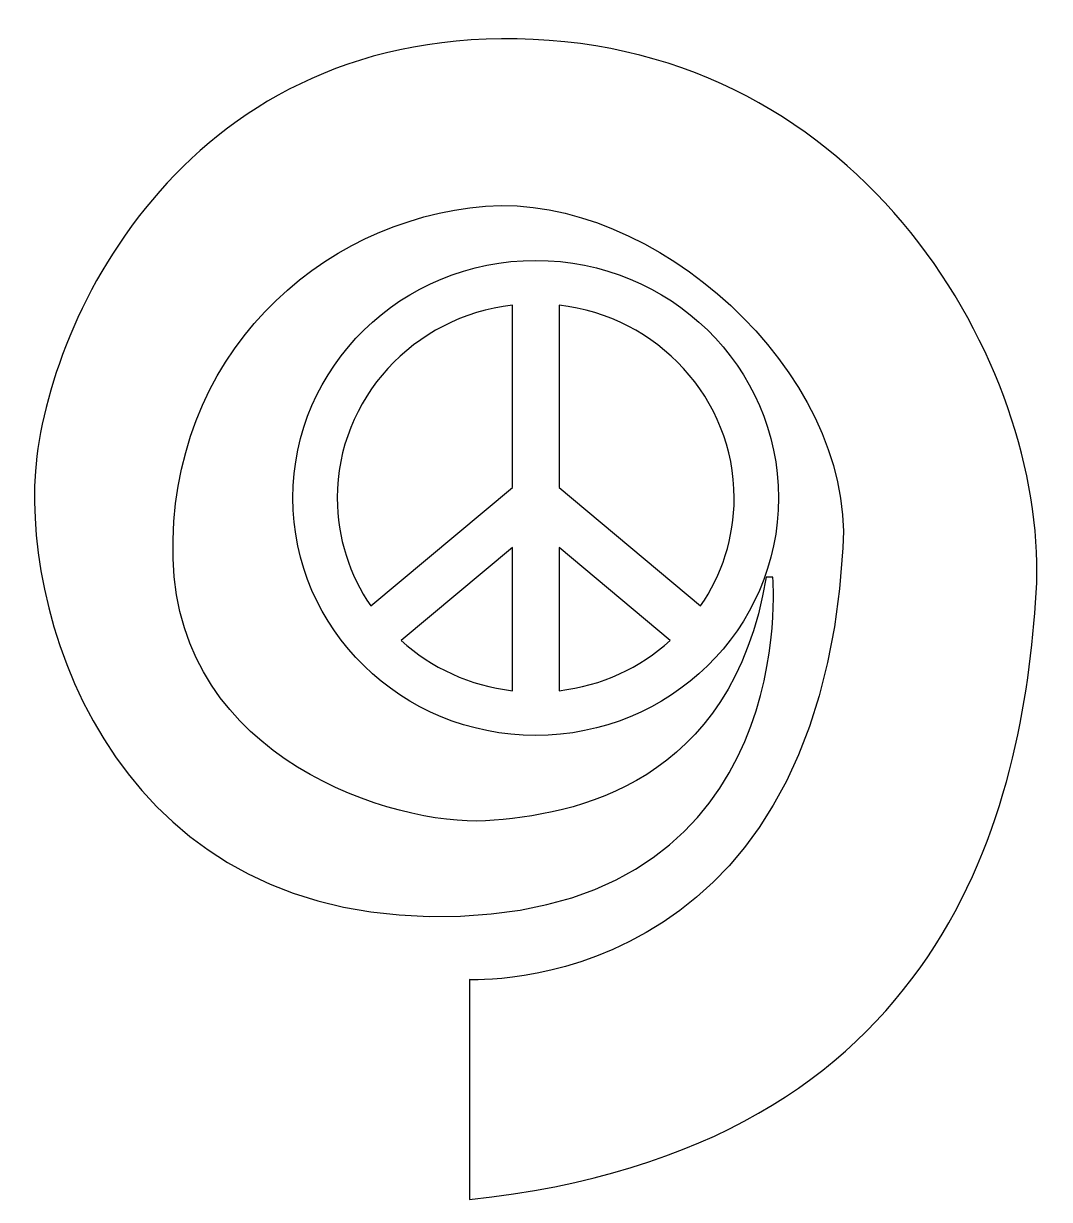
# Model space of a CAD drawing. Header units: centimetres. Extents: x -4.6 to 4.2, y -5 to 5.
import ezdxf

# ---------------------------------------------------------------- set-up
doc = ezdxf.new("R2010")
doc.units = ezdxf.units.CM
doc.header["$MEASUREMENT"] = 0
doc.layers.add('Layer 1', color=7, linetype='Continuous')

msp = doc.modelspace()

# ---------------------------------------------------------------- linework, layer by layer
at = {"layer": 'Layer 1', "color": 40}
for points, knots in [([(1.78102, 0.32028), (1.78102, 0.32028), (1.83758, 0.32028), (1.83758, 0.32028), (1.83758, 0.32028), (1.83758, 0.32028), (2.08647, -2.46266), (-0.83209, -2.57569), (-0.83209, -2.57569), (-3.75081, -2.68883), (-4.56533, -0.09832), (-4.46352, 1.22529), (-4.46352, 1.22529), (-4.3616, 2.54886), (-3.15124, 5.04899), (-0.20992, 4.91321), (-0.20992, 4.91321), (2.73137, 4.77756), (4.20201, 1.99459), (4.08884, 0.18458), (4.08884, 0.18458), (3.9757, -1.62549), (3.34221, -4.5667), (-0.75296, -4.99657), (-0.75296, -4.99657), (-0.75296, -4.99657), (-0.75296, -3.11872), (-0.75296, -3.11872), (-0.75296, -3.11872), (-0.75296, -3.11872), (2.2077, -3.27559), (2.43715, 0.56928), (2.43715, 0.56928), (2.52774, 2.08516), (0.80819, 3.60096), (-0.61725, 3.48785), (-0.61725, 3.48785), (-2.04261, 3.37471), (-3.33227, 2.19824), (-3.28698, 0.47877), (-3.28698, 0.47877), (-3.24179, -1.24068), (-1.38642, -1.80644), (-0.61725, -1.76114), (-0.61725, -1.76114), (0.15211, -1.7159), (1.48693, -1.44444), (1.78102, 0.32028)], [0, 0, 0, 0, 0.07692308, 0.07692308, 0.07692308, 0.07692308, 0.15384615, 0.15384615, 0.15384615, 0.15384615, 0.23076923, 0.23076923, 0.23076923, 0.23076923, 0.30769231, 0.30769231, 0.30769231, 0.30769231, 0.38461538, 0.38461538, 0.38461538, 0.38461538, 0.46153846, 0.46153846, 0.46153846, 0.46153846, 0.53846154, 0.53846154, 0.53846154, 0.53846154, 0.61538462, 0.61538462, 0.61538462, 0.61538462, 0.69230769, 0.69230769, 0.69230769, 0.69230769, 0.76923077, 0.76923077, 0.76923077, 0.76923077, 0.84615385, 0.84615385, 0.84615385, 0.84615385, 1, 1, 1, 1]), ([(-0.18833, 3.02517), (-1.33437, 3.02517), (-2.26338, 2.1168), (-2.26338, 0.99629), (-2.26338, 0.99629), (-2.26338, -0.12425), (-1.33437, -1.03272), (-0.18833, -1.03272), (-0.18833, -1.03272), (0.95753, -1.03272), (1.88651, -0.12425), (1.88651, 0.99629), (1.88651, 0.99629), (1.88653, 2.1168), (0.95753, 3.02517), (-0.18833, 3.02517), (-0.18833, 3.02517), (-0.18833, 3.02517), (-0.18833, 3.02517), (-0.18833, 3.02517)], [0, 0, 0, 0, 0.16666667, 0.16666667, 0.16666667, 0.16666667, 0.33333333, 0.33333333, 0.33333333, 0.33333333, 0.5, 0.5, 0.5, 0.5, 0.66666667, 0.66666667, 0.66666667, 0.66666667, 1, 1, 1, 1]), ([(-0.38788, 2.6429), (-0.38788, 2.6429), (-0.38788, 1.08614), (-0.38788, 1.08614), (-0.38788, 1.08614), (-0.38788, 1.08614), (-1.59769, 0.07395), (-1.59769, 0.07395), (-1.59769, 0.07395), (-1.77861, 0.33769), (-1.88418, 0.65492), (-1.88418, 0.99645), (-1.88418, 0.99645), (-1.88418, 1.84589), (-1.23039, 2.54643), (-0.38788, 2.6429), (-0.38788, 2.6429), (-0.38788, 2.6429), (-0.38788, 2.6429), (-0.38788, 2.6429)], [0, 0, 0, 0, 0.16666667, 0.16666667, 0.16666667, 0.16666667, 0.33333333, 0.33333333, 0.33333333, 0.33333333, 0.5, 0.5, 0.5, 0.5, 0.66666667, 0.66666667, 0.66666667, 0.66666667, 1, 1, 1, 1]), ([(1.5073, 0.99629), (1.5073, 0.65487), (1.40178, 0.33758), (1.22091, 0.07385), (1.22091, 0.07385), (1.22091, 0.07385), (0.01108, 1.08599), (0.01108, 1.08599), (0.01108, 1.08599), (0.01108, 1.08599), (0.01108, 2.6428), (0.01108, 2.6428), (0.01108, 2.6428), (0.8536, 2.54643), (1.5073, 1.84589), (1.5073, 0.99629)], [0, 0, 0, 0, 0.2, 0.2, 0.2, 0.2, 0.4, 0.4, 0.4, 0.4, 0.6, 0.6, 0.6, 0.6, 1, 1, 1, 1]), ([(-0.38788, -0.65035), (-0.75261, -0.60855), (-1.08188, -0.45361), (-1.33805, -0.22247), (-1.33805, -0.22247), (-1.33805, -0.22247), (-0.38788, 0.5725), (-0.38788, 0.5725), (-0.38788, 0.5725), (-0.38788, 0.5725), (-0.38788, -0.65035), (-0.38788, -0.65035)], [0, 0, 0, 0, 0.25, 0.25, 0.25, 0.25, 0.5, 0.5, 0.5, 0.5, 1, 1, 1, 1]), ([(0.01101, 0.57251), (0.01101, 0.57251), (0.96123, -0.22246), (0.96123, -0.22246), (0.96123, -0.22246), (0.70493, -0.4536), (0.37573, -0.60862), (0.01101, -0.65034), (0.01101, -0.65034), (0.01101, -0.65034), (0.01101, 0.57251), (0.01101, 0.57251), (0.01101, 0.57251), (0.01101, 0.57251), (0.01101, 0.57251), (0.01101, 0.57251)], [0, 0, 0, 0, 0.2, 0.2, 0.2, 0.2, 0.4, 0.4, 0.4, 0.4, 0.6, 0.6, 0.6, 0.6, 1, 1, 1, 1])]:
    msp.add_open_spline(points, degree=3, knots=knots, dxfattribs=at)

doc.saveas('drawing.dxf')
